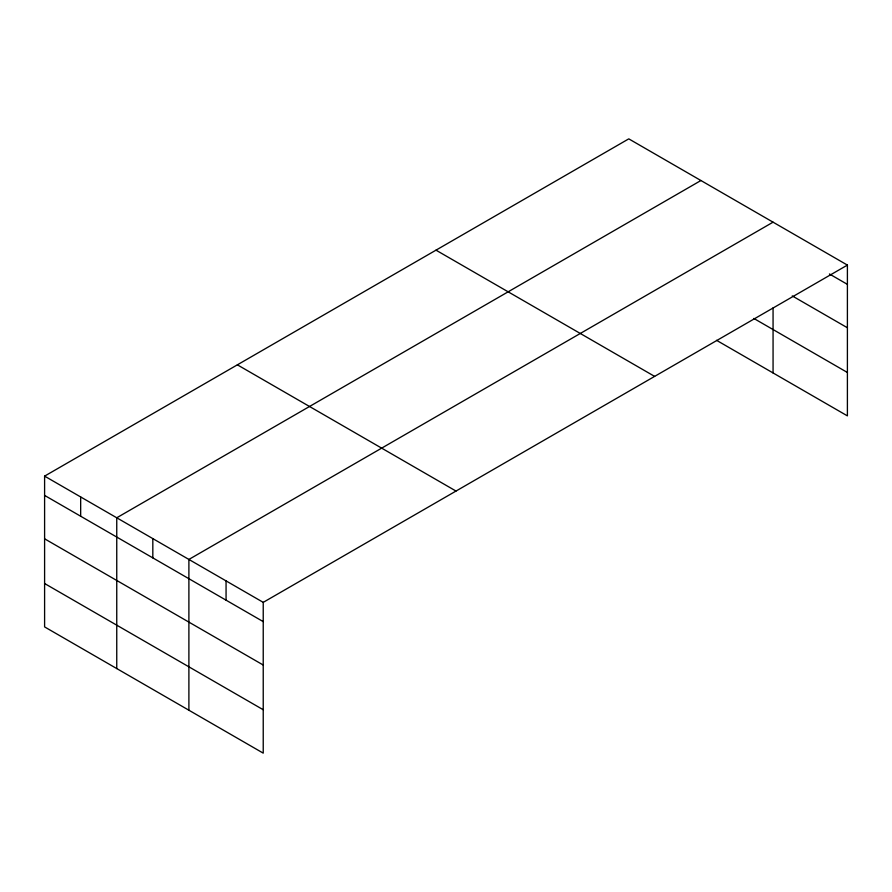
<?xml version="1.0" encoding="UTF-8"?>
<svg xmlns="http://www.w3.org/2000/svg" width="892" height="892" viewBox="0 0 892 892"><rect width="100%" height="100%" fill="white"/><g stroke="black" fill="none" stroke-linecap="round" stroke-linejoin="round"><path stroke-width="1.34" d="M716.555 340.32L847.4 415.873L847.4 265.091L628.771 138.862L44.6 476.127L44.6 626.909L263.229 753.138L263.229 602.356L44.6 476.127M700.922 180.519L116.752 517.784L116.752 668.565M773.063 222.175L188.892 559.44L188.892 710.222M263.229 602.356L847.4 265.091M829.415 273.978L847.4 284.358M792.252 295.921L847.4 327.754M753.829 318.444L847.4 372.477M435.998 250.161L654.628 376.391M237.372 364.828L456.002 491.057M44.6 495.406L263.229 621.624M44.6 538.801L263.229 665.031M44.6 583.513L263.229 709.742M773.063 307.874L773.063 372.956M226.066 580.904L226.066 600.171M152.822 538.612L152.822 557.89M80.67 496.955L80.67 516.234"/></g></svg>
